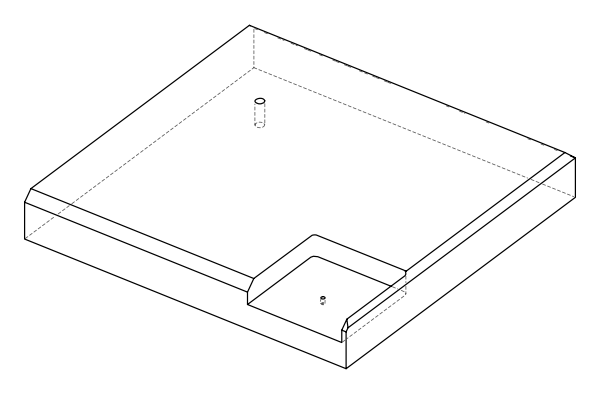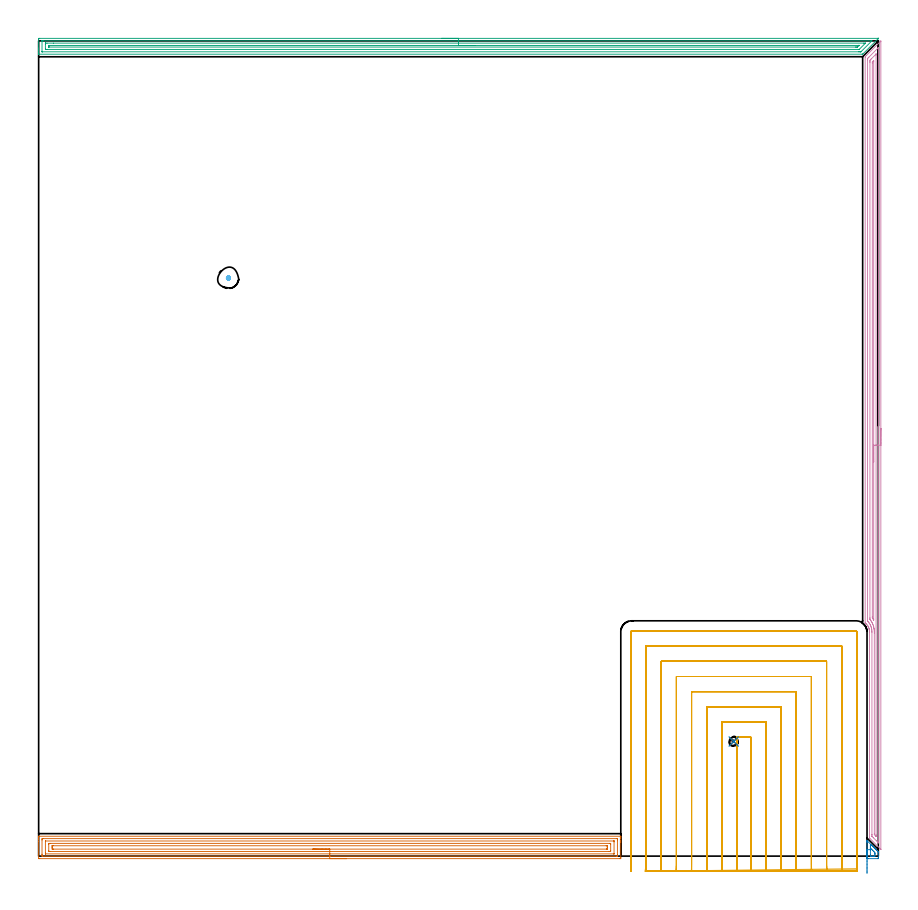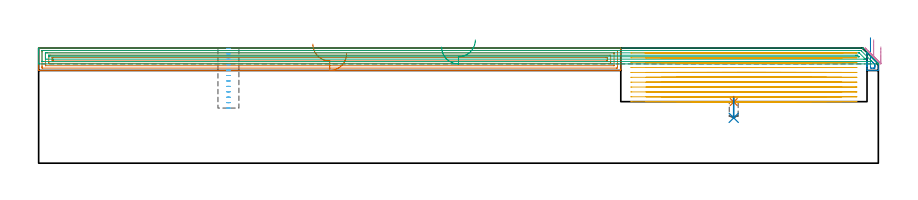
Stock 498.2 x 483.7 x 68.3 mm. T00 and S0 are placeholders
(PLAN: 8 operations, 4 tool changes, 120 min)
(1 AREA_MILL | FG_CHAMFER_SURFACE | UGT0205_001 | 14.09 min | 31149 mm3)
(2 AREA_MILL_1 | FG_CHAMFER_SURFACE_1 | UGT0205_001 | 0.36 min | 1202 mm3)
(3 AREA_MILL_2 | FG_CHAMFER_SURFACE_2 | UGT0205_001 | 15.99 min | 22006 mm3)
(4 AREA_MILL_3 | FG_CHAMFER_SURFACE_3 | UGT0205_001 | 14.24 min | 20208 mm3)
(5 MILL_SLOT | SLOT_PARTIAL_RECTANGULAR | NXT0201_011 | Follow Part, ap 3, ae 75% | 74.65 min | 646383 mm3)
(6 MILL_BLIND_HOLE_FROM_SOLID_MATERIAL | STEP1POCKET | UGT0201_128 | Spiral | 0.55 min | 4319 mm3)
(7 SPOT_DRILL | STEP1POCKET_1 | NXT0321_9005460120000 | 0.03 min | 0 mm3)
(8 DRILL_BLIND_HOLE_INTO_CENTER | STEP1POCKET_1 | NXT0301_024 | 0.05 min | 167 mm3)
(TOOL UGT0205_001 | Chamfer Mill 20 x 3 x 45 deg. | D20 FL50 Z2)
(TOOL NXT0201_011 | ENDMILL 12mm [2P460-1200-NA 1630] | D12 FL38 Z6)
(TOOL UGT0201_128 | Carbide End Mill 10.0 | D10 FL15 Z4)
(TOOL NXT0321_9005460120000 | NC Spot Drill, 142deg, 12mm, Carbide, Uncoated | D12 PA142 FL30 Z2)
(TOOL NXT0301_024 | Carbide Drill 5.3mm [860.1-0530-027A1-MM 2214] | D5.3 PA140 FL44 Z2)
(OP 1 AREA_MILL)
G17 G21 G94 G90
T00 M6
G54
G17 G0 G90 X182.7 Y-1.5 S1061 M3
G43 Z78.3 H0
Z65.
G94 G1 X182.662 Z64.128 F250.
X182.548 Z63.263
X182.359 Z62.412
X182.097 Z61.58
X181.763 Z60.774
X181.36 Z60.
X180.892 Z59.264
X180.36 Z58.572
X179.771 Z57.929
X179.128 Z57.34
X178.436 Z56.808
X177.7 Z56.34
X176.926 Z55.937
X176.12 Z55.603
X175.288 Z55.341
X174.436 Z55.152
X173.572 Z55.038
X172.7 Z55.
X0.626
X0.204 Y-1.496 Z55.002
X0.01 Y-1.492 Z55.006
X0. Y-1.295 Z55.203
Y8.681 Z65.176
Y10.094 Z66.59
Y10.447 Z66.942
Y11.153 Z67.652
Y11.424 Z67.924
X0.006 Y11.789 Z68.28
X0.008 Y11.797 Z68.288
X0.179 Y11.8 Z68.3
X345.221
X345.392 Y11.797 Z68.288
X345.394 Y11.789 Z68.28
X345.4 Y11.424 Z67.923
Y11.153 Z67.652
Y10.447 Z66.942
Y9.211 Z65.708
Y8.681 Z65.176
Y8.063 Z64.559
Y-0.765 Z55.733
X345.397 Y-1.03 Z55.468
X345.391 Y-1.492 Z55.006
X345.246 Y-1.496 Z55.002
X344.774 Y-1.5 Z55.
X172.7
Y-0.086 Z56.414
X2.351 Y-0.085 Z56.415
X2.03 Y-0.079 Z56.421
X2.01 Y0.026 Z56.526
X2.003 Y0.259 Z56.759
X2.001 Y0.736 Z57.236
X2. Y1.144 Z57.644
X2.001 Y9.564 Z66.064
X2.002 Y9.97 Z66.47
X2.01 Y10.374 Z66.874
X2.413 Y10.384 Z66.884
X2.476 Y10.385 Z66.885
X343.049
X343.37 Y10.379 Z66.879
X343.39 Y10.274 Z66.774
X343.397 Y10.041 Z66.541
X343.399 Y9.564 Z66.064
X343.4 Y9.156 Z65.656
X343.399 Y0.736 Z57.236
X343.398 Y0.33 Z56.83
X343.39 Y-0.074 Z56.426
X342.987 Y-0.084 Z56.416
X342.924 Y-0.085 Z56.415
X172.7 Y-0.086 Z56.414
Y1.328 Z57.828
X4.201 Y1.329 Z57.829
X4.103 Y1.33 Z57.83
X4.026 Y1.333 Z57.833
X4.01 Y1.335 Z57.835
X4.007 Y1.364 Z57.864
X4.003 Y1.42 Z57.92
X4.001 Y1.619 Z58.119
X4. Y1.817 Z58.317
X4.002 Y8.878 Z65.378
X4.007 Y8.945 Z65.445
X4.01 Y8.964 Z65.464
X4.019 Y8.966 Z65.466
X4.054 Y8.969 Z65.469
X4.201 Y8.971 Z65.471
X341.199
X341.297 Y8.97 Z65.47
X341.374 Y8.967 Z65.467
X341.39 Y8.965 Z65.465
X341.393 Y8.936 Z65.436
X341.397 Y8.88 Z65.38
X341.399 Y8.681 Z65.181
X341.4 Y8.483 Z64.983
X341.399 Y1.421 Z57.921
X341.393 Y1.354 Z57.854
X341.39 Y1.335 Z57.835
X341.381 Y1.333 Z57.833
X341.346 Y1.331 Z57.831
X341.199 Y1.329 Z57.829
X172.7 Y1.328 Z57.828
Y2.743 Z59.243
X6.638
X6.132 Y2.747 Z59.247
X6.019 Y2.749 Z59.249
X6.01 Y2.947 Z59.447
X6. Y3.373 Z59.873
Y6.905 Z63.405
X6.01 Y7.351 Z63.851
X6.026 Y7.55 Z64.05
X6.236 Y7.554 Z64.054
X6.883 Y7.557 Z64.057
X7.127
X338.762
X339.268 Y7.553 Z64.053
X339.381 Y7.55 Z64.05
X339.39 Y7.353 Z63.853
X339.4 Y6.927 Z63.427
Y3.395 Z59.895
X339.39 Y2.949 Z59.449
X339.374 Y2.749 Z59.249
X339.164 Y2.746 Z59.246
X338.517 Y2.743 Z59.243
X338.273
X172.7
Y4.157 Z60.657
X8.671
X8.559 Y4.159 Z60.659
X8.336 Y4.164 Z60.664
X8.01 Y4.179 Z60.679
X8.008 Y4.267 Z60.767
X8.001 Y4.929 Z61.429
X8. Y5.15 Z61.65
Y5.812 Z62.312
X8.003 Y6.033 Z62.533
X8.007 Y6.115 Z62.615
X8.009 Y6.13 Z62.63
X8.076 Y6.136 Z62.636
X8.224 Y6.14 Z62.64
X8.447 Y6.143 Z62.643
X8.559
X336.729
X336.841 Y6.141 Z62.641
X337.064 Y6.136 Z62.636
X337.39 Y6.121 Z62.621
X337.392 Y6.033 Z62.533
X337.399 Y5.371 Z61.871
X337.4 Y5.15 Z61.65
Y4.488 Z60.988
X337.397 Y4.267 Z60.767
X337.393 Y4.185 Z60.685
X337.391 Y4.17 Z60.67
X337.324 Y4.164 Z60.664
X337.176 Y4.16 Z60.66
X336.953 Y4.157 Z60.657
X336.841
X172.7
X171.828 Z60.695
X170.964 Z60.809
X170.112 Z60.998
X169.28 Z61.26
X168.474 Z61.594
X167.7 Z61.997
X166.964 Z62.465
X166.272 Z62.996
X165.629 Z63.586
X165.04 Z64.229
X164.508 Z64.921
X164.04 Z65.657
X163.637 Z66.431
X163.303 Z67.237
X163.041 Z68.069
X162.852 Z68.92
X162.738 Z69.785
X162.7 Z70.657
G0 Z78.3
M5
M2
(OP 2 AREA_MILL_1)
G17 G21 G94 G90
T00 M6
G54
G17 G0 G90 X491.491 Y-10.328 S1061 M3
G43 Z78.3 H0
Z60.314
G94 G1 X491.492 Y-9.685 Z59.725 F250.
X491.493 Y-8.993 Z59.194
Y-8.257 Z58.725
X491.494 Y-7.483 Z58.322
X491.495 Y-6.677 Z57.988
X491.496 Y-5.845 Z57.726
X491.497 Y-4.993 Z57.537
Y-4.128 Z57.423
X491.498 Y-3.257 Z57.385
X491.499 Y-2.385 Z57.423
X491.5 Y-1.52 Z57.537
X491.501 Y-0.669 Z57.725
X491.502 Y0.163 Z57.988
X491.503 Y0.969 Z58.322
Y1.743 Z58.724
X491.504 Y2.479 Z59.193
X491.505 Y3.171 Z59.724
Y3.814 Z60.313
X491.51 Y8.072 Z64.57
X491.519 Y8.435 Z64.932
X491.532 Y8.665 Z65.162
X491.54 Y8.752 Z65.25
X491.57 Y9.077 Z65.576
X491.574 Y9.106 Z65.605
X491.577 Y9.109 Z65.609
X491.582 Y9.111 Z65.61
X491.59 Y9.109 Z65.608
X491.595 Y9.106 Z65.605
X494.064 Y6.637 Z63.135
X494.244 Y6.459 Z62.954
X494.415 Y6.286 Z62.784
X494.511 Y6.19 Z62.688
X494.685 Y6.018 Z62.513
X494.85 Y5.851 Z62.349
X494.958 Y5.743 Z62.241
X495.125 Y5.577 Z62.072
X495.285 Y5.416 Z61.914
X495.405 Y5.296 Z61.794
X495.566 Y5.136 Z61.631
X495.721 Y4.98 Z61.478
X495.852 Y4.849 Z61.347
X496.007 Y4.695 Z61.19
X496.156 Y4.545 Z61.043
X496.299 Y4.402 Z60.9
X496.448 Y4.254 Z60.75
X496.592 Y4.11 Z60.607
X496.746 Y3.955 Z60.453
X496.889 Y3.813 Z60.309
X497.027 Y3.674 Z60.172
X497.193 Y3.508 Z60.006
X497.771 Y2.931 Z59.427
X497.936 Y2.764 Z59.264
X498.188 Y2.51 Z59.009
X498.196 Y2.497 Z58.996
X498.198 Y2.49 Z58.989
X498.2 Y2.472 Z58.971
Y-0.769 Z55.73
X498.198 Y-1.039 Z55.46
X498.195 Y-1.492 Z55.007
X498.123 Y-1.495 Z55.004
X497.898 Y-1.5 Z55.
X492.257
X492.178
X491.802 Y-1.498 Z55.002
X491.577 Y-1.495 Z55.005
X491.505 Y-1.493 Z55.007
X491.503 Y-1.039 Z55.46
X491.501 Y-0.429 Z56.071
X491.505 Y3.814 Z60.313
X493.506 Y3.81 Z60.31
X493.507 Y4.254 Z60.754
X493.508 Y4.291 Z60.791
X493.544 Y4.694 Z61.194
X493.992 Y4.254 Z60.754
X494.415 Y3.835 Z60.335
X494.879 Y3.372 Z59.872
X495.285 Y2.965 Z59.465
X495.756 Y2.49 Z58.99
X496.156 Y2.082 Z58.582
X496.196 Y1.607 Z58.107
X496.199 Y1.564 Z58.064
Y0.725 Z57.225
Y0.682 Z57.182
X496.156 Y-0.079 Z56.421
X496.081 Y-0.081 Z56.419
X495.285 Y-0.085 Z56.415
X495.215 Y-0.086 Z56.414
X494.415 Z56.415
X494.344 Y-0.085
X493.544 Y-0.079 Z56.421
X493.504 Y0.725 Z57.225
X493.503 Y0.767 Z57.267
X493.506 Y3.81 Z60.31
X493.507 Y4.399 Z60.953
X493.508 Y4.931 Z61.645
X493.509 Y5.399 Z62.381
X493.51 Y5.802 Z63.155
X493.511 Y6.136 Z63.961
Y6.398 Z64.793
X493.512 Y6.587 Z65.645
Y6.701 Z66.51
Y6.739 Z67.381
Y6.701 Z68.253
Y6.587 Z69.118
X493.511 Y6.398 Z69.969
Y6.136 Z70.801
X493.51 Y5.802 Z71.607
X493.509 Y5.399 Z72.381
X493.508 Y4.931 Z73.117
X493.507 Y4.399 Z73.809
X493.506 Y3.81 Z74.452
G0 Z78.3
M5
M2
(OP 3 AREA_MILL_2)
G17 G21 G94 G90
T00 M6
G54
G17 G0 G90 X239.1 Y485.2 S1061 M3
G43 Z78.3 H0
Z68.9
G94 G1 X239.138 Z68.028 F250.
X239.252 Z67.164
X239.441 Z66.312
X239.703 Z65.48
X240.037 Z64.674
X240.44 Z63.9
X240.908 Z63.164
X241.44 Z62.472
X242.029 Z61.829
X242.672 Z61.24
X243.364 Z60.708
X244.1 Z60.24
X244.874 Z59.837
X245.68 Z59.503
X246.512 Z59.241
X247.363 Z59.052
X248.228 Z58.938
X249.1 Z58.9
X498.108
X498.194 Y485.196 Z58.896
X498.198 Y485.193 Z58.9
X498.19 Y485.1 Z58.992
X498.087 Y484.986 Z59.111
X498.066 Y484.965 Z59.133
X498.042 Y484.942 Z59.157
X489.048 Y475.948 Z68.151
X488.895 Y475.804 Z68.29
X488.638 Y475.8 Z68.3
X0.177
X0.01 Y475.803 Z68.288
X0.002 Y475.931 Z68.161
X0. Y476.066 Z68.034
Y476.314 Z67.785
Y477.008 Z67.087
Y478.227 Z65.869
Y478.754 Z65.34
Y479.364 Z64.732
Y484.602 Z59.495
X0.003 Y484.866 Z59.232
X0.01 Y485.193 Z58.904
X0.284 Y485.198 Z58.901
X0.624 Y485.2 Z58.9
X249.1
Y483.786 Z60.314
X494. Y483.785 Z60.315
X494.215 Y483.783 Z60.317
X494.385 Y483.779 Z60.321
X494.319 Y483.681 Z60.419
X494.142 Y483.497 Z60.603
X494. Y483.351 Z60.749
X488.142 Y477.492 Z66.608
X488.008 Y477.361 Z66.739
X487.899 Y477.257 Z66.843
X487.865 Y477.227 Z66.873
X487.828 Y477.221 Z66.879
X487.744 Y477.218 Z66.882
X487.531 Y477.216 Z66.884
X486.85 Y477.214 Z66.886
X486.639
X2.2 Y477.215 Z66.885
X2.057 Y477.216 Z66.884
X2.022 Y477.218 Z66.882
X2.012 Y477.221 Z66.879
X2.008 Y477.228 Z66.872
X2.004 Y477.26 Z66.84
X2.001 Y477.409 Z66.691
Y483.521 Z60.579
X2.005 Y483.656 Z60.444
X2.01 Y483.762 Z60.338
X2.015 Y483.78 Z60.32
X2.029 Y483.781 Z60.319
X2.071 Y483.783 Z60.317
X2.412 Y483.785 Z60.315
X2.623 Y483.786 Z60.314
X249.1
Y482.372 Z61.728
X489.531 Y482.371 Z61.729
X490.299 Y482.37 Z61.73
X490.425 Y482.368 Z61.732
X490.536 Y482.365 Z61.735
X490.445 Y482.246 Z61.854
X490.436 Y482.236 Z61.864
X486.902 Y478.703 Z65.397
X486.85 Y478.655 Z65.445
X486.821 Y478.635 Z65.465
X486.801 Y478.633 Z65.467
X486.754 Y478.63 Z65.47
X486.659 Y478.629 Z65.471
X486.467
X5.093
X4.327 Y478.63 Z65.47
X4.199 Y478.632 Z65.468
X4.072 Y478.636 Z65.464
X4.009 Y478.643 Z65.457
X4.006 Y478.689 Z65.411
X4.003 Y478.754 Z65.346
X4. Y478.948 Z65.152
Y481.568 Z62.532
X4.005 Y482.246 Z61.854
X4.008 Y482.343 Z61.757
X4.01 Y482.362 Z61.738
X4.03 Y482.365 Z61.735
X4.074 Y482.369 Z61.731
X4.199 Y482.371 Z61.729
X4.965 Y482.372 Z61.728
X8.78
X249.1
Y480.957 Z63.143
X486.576
X486.649 Y480.956 Z63.144
X486.683 Y480.953 Z63.147
X486.69 Y480.95 Z63.15
X486.691 Y480.947 Z63.153
X486.656 Y480.908 Z63.192
X486.547 Y480.796 Z63.304
X485.956 Y480.206 Z63.894
X485.833 Y480.09 Z64.01
X485.791 Y480.051 Z64.049
X485.743 Y480.049 Z64.051
X485.528 Y480.045 Z64.055
X485.062 Y480.043 Z64.057
X484.637
X6.1
X6.056 Y480.046 Z64.054
X6.022 Y480.049 Z64.051
X6.01 Y480.053 Z64.047
X6. Y480.5 Z63.6
X6.009 Y480.93 Z63.17
X6.01 Y480.95 Z63.15
X6.049 Y480.953 Z63.147
X6.132 Y480.955 Z63.145
X6.257 Y480.957 Z63.143
X6.413
X249.1
X249.972 Z63.181
X250.836 Z63.295
X251.688 Z63.483
X252.52 Z63.746
X253.326 Z64.08
X254.1 Z64.482
X254.836 Z64.951
X255.528 Z65.482
X256.171 Z66.072
X256.76 Z66.715
X257.291 Z67.407
X257.76 Z68.143
X258.163 Z68.916
X258.497 Z69.722
X258.759 Z70.554
X258.948 Z71.406
X259.062 Z72.271
X259.1 Z73.143
G0 Z78.3
M5
M2
(OP 4 AREA_MILL_3)
G17 G21 G94 G90
T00 M6
G54
G17 G0 G90 X499.7 Y253.8 S1061 M3
G43 Z78.3 H0
Z69.
G94 G1 Y253.762 Z68.128 F250.
Y253.648 Z67.264
Y253.459 Z66.412
Y253.197 Z65.58
Y252.863 Z64.774
Y252.46 Z64.
Y251.992 Z63.264
Y251.46 Z62.572
Y250.871 Z61.929
Y250.228 Z61.34
Y249.536 Z60.808
Y248.8 Z60.34
Y248.026 Z59.937
Y247.22 Z59.603
Y246.388 Z59.341
Y245.537 Z59.152
Y244.672 Z59.038
Y243.8 Z59.
Y4.09
X499.695 Y4.032 Z59.004
X499.692 Y4.019 Z59.005
X499.666 Y4.032 Z59.031
X499.078 Y4.622 Z59.622
X493.145 Y10.556 Z65.555
X493.004 Y10.705 Z65.69
X493. Y10.887 Z65.7
X492.997 Y133.019 Z65.701
X492.996 Y133.087 Z65.699
X492.994 Y133.115
X492.985 Y133.423 Z65.712
X492.944 Y133.87 Z65.753
X492.878 Y134.273 Z65.812
X492.873 Y134.317 Z65.82
X492.849 Y134.428 Z65.848
X492.815 Y134.578 Z65.882
X492.781 Y134.72 Z65.913
X492.771 Y134.765 Z65.924
X492.637 Y135.21 Z66.059
X492.462 Y135.661 Z66.235
X492.26 Y136.104 Z66.438
X492.216 Y136.187 Z66.482
X491.965 Y136.598 Z66.731
X491.921 Y136.663 Z66.776
X491.826 Y136.803 Z66.872
X491.721 Y136.955 Z66.975
X491.692 Y136.998 Z67.005
X491.328 Y137.445 Z67.37
X491.111 Y137.674 Z67.586
X491.027 Y137.756 Z67.671
X490.887 Y137.891 Z67.812
X490.696 Y138.052 Z68.003
X490.481 Y138.235 Z68.218
X490.406 Y138.301 Z68.292
X490.4 Y138.743 Z68.3
Y474.031
X490.405 Y474.304 Z68.291
X491.023 Y474.923 Z67.677
X499.369 Y483.27 Z59.33
X499.52 Y483.422 Z59.177
X499.671 Y483.568 Z59.027
X499.694 Y483.583 Z59.003
X499.699 Y483.568 Z58.999
X499.7 Y243.8 Z59.
X498.286 Z60.414
X498.285 Y8.098 Z60.415
X498.284 Y7.991 Z60.416
X498.281 Y7.921 Z60.419
X498.279 Y7.883 Z60.421
X498.26 Y7.899 Z60.44
X498.179 Y7.974 Z60.521
X497.945 Y8.205 Z60.755
X497.05 Y9.099 Z61.65
X495.262 Y10.887 Z63.438
X494.603 Y11.55 Z64.097
X494.488 Y11.669 Z64.212
X494.433 Y11.729 Z64.267
X494.421 Y11.781 Z64.279
X494.418 Y11.966 Z64.282
X494.415 Y12.675 Z64.285
X494.414 Y12.864 Z64.286
X494.412 Y132.676 Z64.288
X494.397 Y133.379 Z64.303
X494.389 Y133.593 Z64.311
X494.324 Y134.273 Z64.376
X494.274 Y134.602 Z64.426
X494.221 Y134.905 Z64.479
X494.162 Y135.167 Z64.538
X494.105 Y135.409 Z64.595
X494.005 Y135.765 Z64.695
X493.911 Y136.061 Z64.789
X493.709 Y136.589 Z64.991
X493.55 Y136.955 Z65.15
X493.414 Y137.251 Z65.286
X493.062 Y137.849 Z65.638
X492.815 Y138.221 Z65.885
X492.597 Y138.523 Z66.103
X492.422 Y138.743 Z66.278
X492.195 Y139.014 Z66.505
X491.921 Y139.312 Z66.779
X491.843 Y139.399 Z66.857
X491.826 Y139.419 Z66.874
X491.821 Y139.461 Z66.879
X491.817 Y139.531 Z66.883
X491.815 Y139.638 Z66.885
X491.814 Y139.744 Z66.886
Y472.349
X491.819 Y473.136 Z66.881
X491.82 Y473.237 Z66.88
X491.826 Y473.265 Z66.874
X491.846 Y473.288 Z66.854
X491.921 Y473.368 Z66.779
X492.251 Y473.701 Z66.449
X492.58 Y474.031 Z66.12
X497.945 Y479.395 Z60.755
X498.064 Y479.51 Z60.636
X498.179 Y479.618 Z60.521
X498.279 Y479.699 Z60.421
X498.283 Y479.502 Z60.417
X498.285 Y479.395 Z60.415
X498.286 Y243.8 Z60.414
X496.872 Z61.828
X496.871 Y12.675 Z61.829
X496.87 Y12.197 Z61.83
X496.865 Y11.781 Z61.835
X496.864 Y11.747 Z61.836
X496.823 Y11.781 Z61.877
X496.391 Y12.21 Z62.309
X495.928 Y12.675 Z62.772
X495.862 Y12.75 Z62.838
X495.835 Y12.786 Z62.865
X495.834 Y12.817 Z62.866
X495.831 Y12.957 Z62.869
X495.829 Y13.238 Z62.871
X495.826 Y132.156 Z62.874
X495.824 Y132.485 Z62.876
X495.818 Y133.058 Z62.882
X495.811 Y133.379 Z62.889
X495.778 Y133.992 Z62.922
X495.752 Y134.273 Z62.948
X495.718 Y134.604 Z62.982
X495.661 Y135.003 Z63.039
X495.631 Y135.167 Z63.069
X495.497 Y135.851 Z63.203
X495.447 Y136.061 Z63.253
X495.43 Y136.128 Z63.27
X495.176 Y136.955 Z63.524
X494.982 Y137.47 Z63.718
X494.82 Y137.849 Z63.88
X494.603 Y138.331 Z64.097
X494.373 Y138.743 Z64.327
X494.046 Y139.301 Z64.654
X493.817 Y139.638 Z64.883
X493.709 Y139.788 Z64.991
X493.257 Y140.386 Z65.443
X493.235 Y140.425 Z65.465
X493.233 Y140.464 Z65.467
X493.231 Y140.532 Z65.469
X493.229 Y141.012 Z65.471
X493.228 Y141.426 Z65.472
X493.229 Y470.934 Z65.471
X493.231 Y471.348 Z65.469
X493.235 Y471.822 Z65.465
X493.248 Y472.242 Z65.452
X493.922 Y472.923 Z64.778
X496.836 Y475.836 Z61.864
X496.845 Y475.843 Z61.855
X496.859 Y475.851 Z61.841
X496.866 Y475.852 Z61.834
X496.868 Y475.845 Z61.832
X496.87 Y475.819 Z61.83
X496.871 Y475.556 Z61.829
X496.872 Y475.338 Z61.828
Y243.8
X495.457 Z63.243
Y140.532
X495.455 Y140.18 Z63.245
X495.452 Y140.093 Z63.248
X495.451 Y140.071 Z63.249
X495.442 Y140.083 Z63.258
X495.391 Y140.16 Z63.309
X495.162 Y140.532 Z63.538
X494.647 Y141.379 Z64.053
X494.645 Y141.384 Z64.055
X494.644 Y141.426 Z64.056
X494.643 Y142.24 Z64.057
Y470.489
X494.647 Y470.899 Z64.053
X494.65 Y471.103 Z64.05
X494.656 Y471.196 Z64.044
X494.704 Y471.248 Z63.996
X494.798 Y471.348 Z63.902
X495.005 Y471.556 Z63.695
X495.148 Y471.697 Z63.552
X495.425 Y471.967 Z63.275
X495.449 Y471.989 Z63.251
X495.452 Y471.922 Z63.248
X495.455 Y471.744 Z63.245
X495.457 Y471.388 Z63.243
Y471.348
Y243.8
Y242.928 Z63.281
Y242.064 Z63.395
Y241.212 Z63.583
Y240.38 Z63.846
Y239.574 Z64.18
Y238.8 Z64.582
Y238.064 Z65.051
Y237.372 Z65.582
Y236.729 Z66.172
Y236.14 Z66.815
Y235.609 Z67.507
Y235.14 Z68.243
Y234.737 Z69.016
Y234.403 Z69.822
Y234.141 Z70.654
Y233.952 Z71.506
Y233.838 Z72.371
Y233.8 Z73.243
G0 Z78.3
M5
M2
(OP 5 MILL_SLOT)
G17 G21 G94 G90
T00 M6
G54
G17 G0 G90 X422.591 Y-8.999 S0 M3
G43 Z78.3 H1
Z65.409
G94 G1 X422.519 Y-6. F250.
G2 X422.5 Y-4.473 R63. F500.
G1 Y70.6
X414.4
Y-4.472
G2 X414.381 Y-6. R63.
G1 X414.309 Y-8.999 F250.
X431.606
X431.522 Y-6.
G2 X431.5 Y-4.473 R54. F500.
G1 Y79.6
X405.4
Y-4.472
G2 X405.378 Y-6. R54.
G1 X405.294 Y-8.999 F250.
X440.628 Y-8.998
X440.526 Y-6.
G2 X440.5 Y-4.473 R45. F500.
G1 Y88.6
X396.4
Y-4.472
G2 X396.374 Y-6. R45.
G1 X396.272 Y-8.998 F250.
X449.66 Y-8.997
X449.532 Y-6.
G2 X449.5 Y-4.473 R36. F500.
G1 Y97.6
X387.4
Y-4.472
G2 X387.368 Y-6. R36.
G1 X387.24 Y-8.997 F250.
X458.713 Y-8.995
X458.543 Y-6.
G2 X458.5 Y-4.473 R27. F500.
G1 Y106.6
X378.4
Y-4.472
G2 X378.357 Y-6. R27.
G1 X378.187 Y-8.995 F250.
X467.819 Y-8.989
X467.565 Y-6.
G2 X467.5 Y-4.473 R18. F500.
G1 Y115.6
X369.4
Y-4.472
G2 X369.335 Y-6. R18.
G1 X369.08 Y-8.989 F250.
X477.139 Y-8.957
X476.63 Y-6.
G2 X476.5 Y-4.473 R9. F500.
G1 Y124.6
X360.4
Y-4.472
G2 X360.269 Y-6. R9.
G1 X359.76 Y-8.956 F250.
X485.5 Y-7.473
Y-4.473
Y133.1 F500.
G3 X485. Y133.6 R0.5
G1 X351.9
G3 X351.4 Y133.1 R0.5
G1 Y-4.472
Y-7.472 F250.
G0 X422.541 Y-9. Z62.518
G1 X422.505 Y-6.
G2 X422.5 Y-5.239 R63. F500.
G1 Y70.6
X414.4
Y-5.241
G2 X414.395 Y-6. R63.
G1 X414.359 Y-9. F250.
X431.548
X431.505 Y-6.
G2 X431.5 Y-5.239 R54. F500.
G1 Y79.6
X405.4
Y-5.241
G2 X405.395 Y-6. R54.
G1 X405.352 Y-9. F250.
X440.557
X440.506 Y-6.
G2 X440.5 Y-5.239 R45. F500.
G1 Y88.6
X396.4
Y-5.241
G2 X396.394 Y-6. R45.
G1 X396.343 Y-9. F250.
X449.571 Y-8.999
X449.508 Y-6.
G2 X449.5 Y-5.239 R36. F500.
G1 Y97.6
X387.4
Y-5.241
G2 X387.392 Y-6. R36.
G1 X387.329 Y-8.999 F250.
X458.595
X458.511 Y-6.
G2 X458.5 Y-5.239 R27. F500.
G1 Y106.6
X378.4
Y-5.241
G2 X378.389 Y-6. R27.
G1 X378.305 Y-8.999 F250.
X467.643 Y-8.997
X467.516 Y-6.
G2 X467.5 Y-5.239 R18. F500.
G1 Y115.6
X369.4
Y-5.241
G2 X369.384 Y-6. R18.
G1 X369.257 Y-8.997 F250.
X476.786 Y-8.989
X476.532 Y-6.
G2 X476.5 Y-5.239 R9. F500.
G1 Y124.6
X360.4
Y-5.241
G2 X360.368 Y-6. R9.
G1 X360.115 Y-8.989 F250.
X485.5 Y-8.239
Y-5.239
Y133.1 F500.
G3 X485. Y133.6 R0.5
G1 X351.9
G3 X351.4 Y133.1 R0.5
G1 Y-5.241
Y-8.241 F250.
G0 X422.5 Y-9. Z59.627
G1 Y-6.
Y70.6 F500.
X414.4
Y-6.
Y-9. F250.
X431.5
Y-6.
Y79.6 F500.
X405.4
Y-6.
Y-9. F250.
X440.5
Y-6.
Y88.6 F500.
X396.4
Y-6.
Y-9. F250.
X449.5
Y-6.
Y97.6 F500.
X387.4
Y-6.
Y-9. F250.
X458.5
Y-6.
Y106.6 F500.
X378.4
Y-6.
Y-9. F250.
X467.5
Y-6.
Y115.6 F500.
X369.4
Y-6.
Y-9. F250.
X476.5
Y-6.
Y124.6 F500.
X360.4
Y-6.
Y-9. F250.
X485.5
Y-6.
Y133.1 F500.
G3 X485. Y133.6 R0.5
G1 X351.9
G3 X351.4 Y133.1 R0.5
G1 Y-6.
Y-9. F250.
G0 X422.5 Z56.736
G1 Y-6.
Y70.6 F500.
X414.4
Y-6.
Y-9. F250.
X431.5
Y-6.
Y79.6 F500.
X405.4
Y-6.
Y-9. F250.
X440.5
Y-6.
Y88.6 F500.
X396.4
Y-6.
Y-9. F250.
X449.5
Y-6.
Y97.6 F500.
X387.4
Y-6.
Y-9. F250.
X458.5
Y-6.
Y106.6 F500.
X378.4
Y-6.
Y-9. F250.
X467.5
Y-6.
Y115.6 F500.
X369.4
Y-6.
Y-9. F250.
X476.5
Y-6.
Y124.6 F500.
X360.4
Y-6.
Y-9. F250.
X485.5
Y-6.
Y133.1 F500.
G3 X485. Y133.6 R0.5
G1 X351.9
G3 X351.4 Y133.1 R0.5
G1 Y-6.
Y-9. F250.
G0 X422.5 Z53.845
G1 Y-6.
Y70.6 F500.
X414.4
Y-6.
Y-9. F250.
X431.5
Y-6.
Y79.6 F500.
X405.4
Y-6.
Y-9. F250.
X440.5
Y-6.
Y88.6 F500.
X396.4
Y-6.
Y-9. F250.
X449.5
Y-6.
Y97.6 F500.
X387.4
Y-6.
Y-9. F250.
X458.5
Y-6.
Y106.6 F500.
X378.4
Y-6.
Y-9. F250.
X467.5
Y-6.
Y115.6 F500.
X369.4
Y-6.
Y-9. F250.
X476.5
Y-6.
Y124.6 F500.
X360.4
Y-6.
Y-9. F250.
X485.5
Y-6.
Y133.1 F500.
G3 X485. Y133.6 R0.5
G1 X351.9
G3 X351.4 Y133.1 R0.5
G1 Y-6.
Y-9. F250.
G0 X422.5 Z50.955
G1 Y-6.
Y70.6 F500.
X414.4
Y-6.
Y-9. F250.
X431.5
Y-6.
Y79.6 F500.
X405.4
Y-6.
Y-9. F250.
X440.5
Y-6.
Y88.6 F500.
X396.4
Y-6.
Y-9. F250.
X449.5
Y-6.
Y97.6 F500.
X387.4
Y-6.
Y-9. F250.
X458.5
Y-6.
Y106.6 F500.
X378.4
Y-6.
Y-9. F250.
X467.5
Y-6.
Y115.6 F500.
X369.4
Y-6.
Y-9. F250.
X476.5
Y-6.
Y124.6 F500.
X360.4
Y-6.
Y-9. F250.
X485.5
Y-6.
Y133.1 F500.
G3 X485. Y133.6 R0.5
G1 X351.9
G3 X351.4 Y133.1 R0.5
G1 Y-6.
Y-9. F250.
G0 X422.5 Z48.064
G1 Y-6.
Y70.6 F500.
X414.4
Y-6.
Y-9. F250.
X431.5
Y-6.
Y79.6 F500.
X405.4
Y-6.
Y-9. F250.
X440.5
Y-6.
Y88.6 F500.
X396.4
Y-6.
Y-9. F250.
X449.5
Y-6.
Y97.6 F500.
X387.4
Y-6.
Y-9. F250.
X458.5
Y-6.
Y106.6 F500.
X378.4
Y-6.
Y-9. F250.
X467.5
Y-6.
Y115.6 F500.
X369.4
Y-6.
Y-9. F250.
X476.5
Y-6.
Y124.6 F500.
X360.4
Y-6.
Y-9. F250.
X485.5
Y-6.
Y133.1 F500.
G3 X485. Y133.6 R0.5
G1 X351.9
G3 X351.4 Y133.1 R0.5
G1 Y-6.
Y-9. F250.
G0 X422.5 Z45.173
G1 Y-6.
Y70.6 F500.
X414.4
Y-6.
Y-9. F250.
X431.5
Y-6.
Y79.6 F500.
X405.4
Y-6.
Y-9. F250.
X440.5
Y-6.
Y88.6 F500.
X396.4
Y-6.
Y-9. F250.
X449.5
Y-6.
Y97.6 F500.
X387.4
Y-6.
Y-9. F250.
X458.5
Y-6.
Y106.6 F500.
X378.4
Y-6.
Y-9. F250.
X467.5
Y-6.
Y115.6 F500.
X369.4
Y-6.
Y-9. F250.
X476.5
Y-6.
Y124.6 F500.
X360.4
Y-6.
Y-9. F250.
X485.5
Y-6.
Y133.1 F500.
G3 X485. Y133.6 R0.5
G1 X351.9
G3 X351.4 Y133.1 R0.5
G1 Y-6.
Y-9. F250.
G0 X422.5 Z42.282
G1 Y-6.
Y70.6 F500.
X414.4
Y-6.
Y-9. F250.
X431.5
Y-6.
Y79.6 F500.
X405.4
Y-6.
Y-9. F250.
X440.5
Y-6.
Y88.6 F500.
X396.4
Y-6.
Y-9. F250.
X449.5
Y-6.
Y97.6 F500.
X387.4
Y-6.
Y-9. F250.
X458.5
Y-6.
Y106.6 F500.
X378.4
Y-6.
Y-9. F250.
X467.5
Y-6.
Y115.6 F500.
X369.4
Y-6.
Y-9. F250.
X476.5
Y-6.
Y124.6 F500.
X360.4
Y-6.
Y-9. F250.
X485.5
Y-6.
Y133.1 F500.
G3 X485. Y133.6 R0.5
G1 X351.9
G3 X351.4 Y133.1 R0.5
G1 Y-6.
Y-9. F250.
G0 X422.5 Z39.391
G1 Y-6.
Y70.6 F500.
X414.4
Y-6.
Y-9. F250.
X431.5
Y-6.
Y79.6 F500.
X405.4
Y-6.
Y-9. F250.
X440.5
Y-6.
Y88.6 F500.
X396.4
Y-6.
Y-9. F250.
X449.5
Y-6.
Y97.6 F500.
X387.4
Y-6.
Y-9. F250.
X458.5
Y-6.
Y106.6 F500.
X378.4
Y-6.
Y-9. F250.
X467.5
Y-6.
Y115.6 F500.
X369.4
Y-6.
Y-9. F250.
X476.5
Y-6.
Y124.6 F500.
X360.4
Y-6.
Y-9. F250.
X485.5
Y-6.
Y133.1 F500.
G3 X485. Y133.6 R0.5
G1 X351.9
G3 X351.4 Y133.1 R0.5
G1 Y-6.
Y-9. F250.
G0 X422.5 Z36.5
G1 Y-6.
Y70.6 F500.
X414.4
Y-6.
Y-9. F250.
X431.5
Y-6.
Y79.6 F500.
X405.4
Y-6.
Y-9. F250.
X440.5
Y-6.
Y88.6 F500.
X396.4
Y-6.
Y-9. F250.
X449.5
Y-6.
Y97.6 F500.
X387.4
Y-6.
Y-9. F250.
X458.5
Y-6.
Y106.6 F500.
X378.4
Y-6.
Y-9. F250.
X467.5
Y-6.
Y115.6 F500.
X369.4
Y-6.
Y-9. F250.
X476.5
Y-6.
Y124.6 F500.
X360.4
Y-6.
Y-9. F250.
X485.5
Y-6.
Y133.1 F500.
G3 X485. Y133.6 R0.5
G1 X351.9
G3 X351.4 Y133.1 R0.5
G1 Y-6.
Y-9. F250.
G0 Z78.3
M5
M2
(OP 6 MILL_BLIND_HOLE_FROM_SOLID_MATERIAL)
G17 G21 G94 G90
T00 M6
G54
G17 G0 G90 X112.6 Y343. S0 M3
G43 Z78.3 H0
Z68.083
G94 G3 X113.2 Y343.6 R0.6 F250.
X112.6 Y344.2 R0.6
X111.4 Y343. R1.2
X112.6 Y344.2 R-1.2
X112. Y343.6 R0.6
X112.6 Y343. R0.6
G0 Z64.867
G3 X113.2 Y343.6 R0.6
X112.6 Y344.2 R0.6
X111.4 Y343. R1.2
X112.6 Y344.2 R-1.2
X112. Y343.6 R0.6
X112.6 Y343. R0.6
G0 Z61.65
G3 X113.2 Y343.6 R0.6
X112.6 Y344.2 R0.6
X111.4 Y343. R1.2
X112.6 Y344.2 R-1.2
X112. Y343.6 R0.6
X112.6 Y343. R0.6
G0 Z58.433
G3 X113.2 Y343.6 R0.6
X112.6 Y344.2 R0.6
X111.4 Y343. R1.2
X112.6 Y344.2 R-1.2
X112. Y343.6 R0.6
X112.6 Y343. R0.6
G0 Z55.217
G3 X113.2 Y343.6 R0.6
X112.6 Y344.2 R0.6
X111.4 Y343. R1.2
X112.6 Y344.2 R-1.2
X112. Y343.6 R0.6
X112.6 Y343. R0.6
G0 Z52.
G3 X113.2 Y343.6 R0.6
X112.6 Y344.2 R0.6
X111.4 Y343. R1.2
X112.6 Y344.2 R-1.2
X112. Y343.6 R0.6
X112.6 Y343. R0.6
G0 Z48.783
G3 X113.2 Y343.6 R0.6
X112.6 Y344.2 R0.6
X111.4 Y343. R1.2
X112.6 Y344.2 R-1.2
X112. Y343.6 R0.6
X112.6 Y343. R0.6
G0 Z45.567
G3 X113.2 Y343.6 R0.6
X112.6 Y344.2 R0.6
X111.4 Y343. R1.2
X112.6 Y344.2 R-1.2
X112. Y343.6 R0.6
X112.6 Y343. R0.6
G0 Z42.35
G3 X113.2 Y343.6 R0.6
X112.6 Y344.2 R0.6
X111.4 Y343. R1.2
X112.6 Y344.2 R-1.2
X112. Y343.6 R0.6
X112.6 Y343. R0.6
G0 Z39.133
G3 X113.2 Y343.6 R0.6
X112.6 Y344.2 R0.6
X111.4 Y343. R1.2
X112.6 Y344.2 R-1.2
X112. Y343.6 R0.6
X112.6 Y343. R0.6
G0 Z35.917
G3 X113.2 Y343.6 R0.6
X112.6 Y344.2 R0.6
X111.4 Y343. R1.2
X112.6 Y344.2 R-1.2
X112. Y343.6 R0.6
X112.6 Y343. R0.6
G0 Z32.7
G3 X113.2 Y343.6 R0.6
X112.6 Y344.2 R0.6
X111.4 Y343. R1.2
X112.6 Y344.2 R-1.2
X112. Y343.6 R0.6
X112.6 Y343. R0.6
G0 Z78.3
M5
M2
(OP 7 SPOT_DRILL)
G17 G21 G94 G90
T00 M6
G54
G17 G0 G90 X412.4 Y68. S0 M3
G43 Z78.3 H0
G94 G81 G98 Z36.272 F250. R39.5
G80
M5
M2
(OP 8 DRILL_BLIND_HOLE_INTO_CENTER)
G17 G21 G94 G90
T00 M6
G54
G17 G0 G90 X412.4 Y68. S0 M3
G43 Z78.3 H1
G94 G81 G98 Z26.9 F250. R38.5
G80
M5
M2
